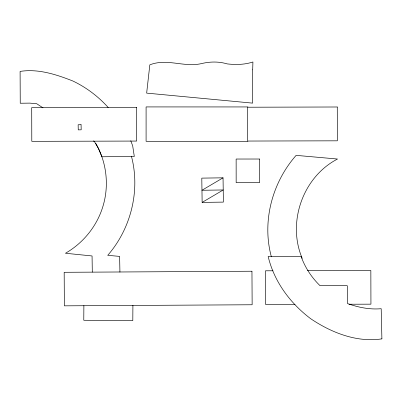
<?xml version="1.0" encoding="UTF-8"?>
<svg xmlns="http://www.w3.org/2000/svg" width="402" height="402" viewBox="0 0 402 402"><rect width="100%" height="100%" fill="white"/><g stroke="black" fill="none" stroke-linecap="round" stroke-linejoin="round"><path stroke-width="0.6" d="M83.882 305.59L83.777 320.273L132.806 320.615L132.911 305.319M223.045 177.825L201.965 190.267L223.221 189.965L202.136 202.407L201.794 178.126L223.045 177.825L223.391 202.105L202.136 202.407M273.003 270.777L265.476 270.797L265.576 304.475L295.053 304.389M307.5 270.677L370.845 270.491L370.94 304.168L348.991 304.234M247.939 106.942L146.097 106.922L146.092 141.313L247.933 141.333M42.999 107.852L36.698 103.721L29.778 103.118L20.246 103.244L20.1 71.415C38.11 68.556 56.139 74.435 72.732 80.948C85.852 87.154 97.636 95.977 107.45 106.656L108.213 107.605M93.415 140.911L94.465 141.605L98.53 148.665L101.882 156.765L134.303 156.473L132.685 145.846L130.766 140.77M95.686 143.248C106.615 162.091 109.324 185.382 102.972 206.226C97.058 225.999 83.35 242.989 65.461 253.255L92.063 255.958L92.299 272.089M302.214 258.35C286.943 222.502 302.776 176.965 337.509 159.031L296.133 155.363C272.149 182.573 261.762 221.582 271.375 256.848M131.394 156.137C140.509 190.503 131.017 228.577 107.736 255.315L119.62 256.401L119.927 272.139M252.687 69.847L252.597 103.128L146.655 93.118L149.83 64.833C167.182 58.039 184.126 67.707 201.653 63.561C210.055 61.536 218.869 61.416 227.19 63.898C235.803 64.893 244.622 64.717 252.918 61.993L252.687 69.847M381.9 338.866C356.71 342.715 331.359 332.63 310.741 318.751C290.254 303.334 274.129 281.651 268.159 256.476L301.063 256.335C305.012 267.451 311.56 277.481 320.032 285.681L347.308 285.696L347.514 303.545C358.252 307.419 369.75 309.751 381.196 308.701L381.9 338.866M81.068 124.695L78.134 124.766L78.254 129.881L81.194 129.811L81.068 124.695M251.953 271.229L64.174 272.3L64.365 305.837L252.144 304.761L251.953 271.229M136.615 107.309L31.708 107.585L31.798 141.338L136.705 141.062L136.615 107.309M337.278 106.992L247.607 107.223L247.692 141.052L337.368 140.816L337.278 106.992M259.586 159.021L236.14 159.036L236.16 182.644L259.607 182.629L259.586 159.021"/></g></svg>
